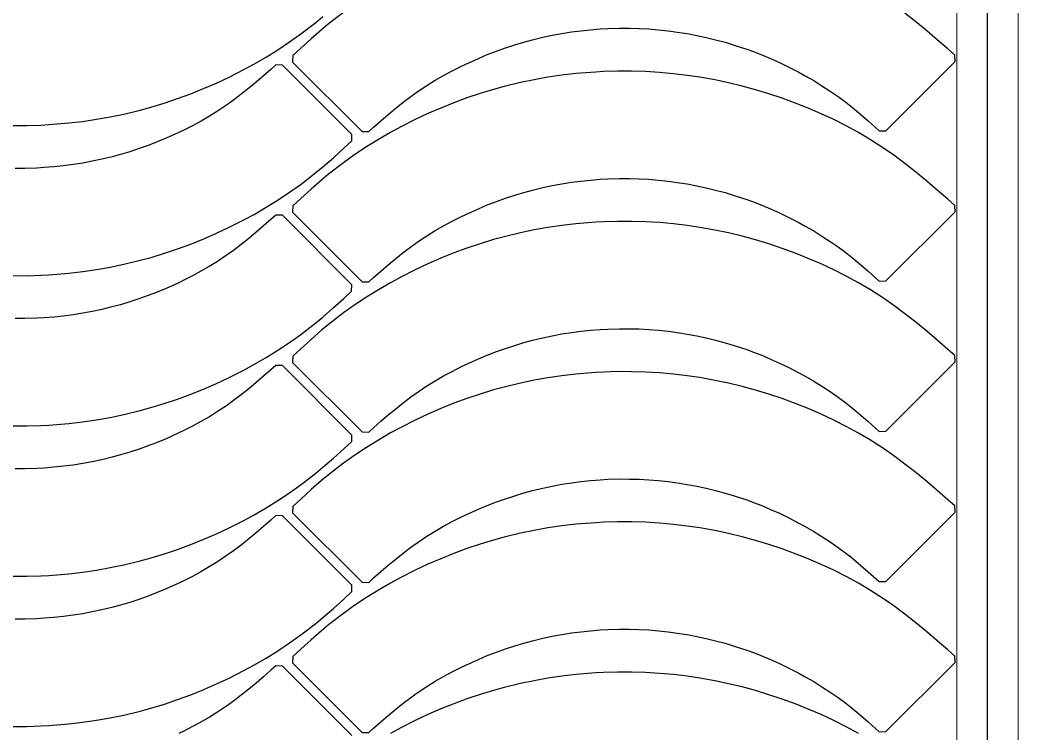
# Model space of a CAD drawing. Header units: millimetres. Extents: x -10628 to 24720, y -21829 to 4032.
# Drawn here: x 7298 to 7949, y -884 to -419 of the extents above; entities that cross this region are included whole.
import ezdxf
from ezdxf.enums import TextEntityAlignment as Align
from ezdxf.lldxf.tags import DXFTag

# ---------------------------------------------------------------- set-up
doc = ezdxf.new("R2010")
doc.units = ezdxf.units.MM
doc.layers.add('layer khung van cnc', color=7, linetype='Continuous', lineweight=25, true_color=0xfbf59b)
doc.layers.add('layer mau', color=7, linetype='Continuous')
doc.styles.add('Text Dim', font='arial.ttf')
tags = doc.linetypes.add('KVVIENMAY', pattern='A,46.311228,-10.280676,["KV VIỀN MÁY",Text Dim,S=10.028098,R=0,X=0,Y=-4.346144],-100.988212', length=157.580116).pattern_tags.tags
tags[6] = DXFTag(74, 10)

# ---------------------------------------------------------------- blocks, each defined once
blk = doc.blocks.new('khung van cnc')
at = {"lineweight": 5}
blk.add_lwpolyline([(-193, -99.44), (-193, 2370.56), (-223, 2400.56), (-1463, 2400.56), (-1493, 2370.56), (-1493, -99.44)], close=True, dxfattribs=at)
at = {"color": 1, "linetype": 'KVVIENMAY'}
blk.add_lwpolyline([(-511.88, -84.44), (-213, -84.44), (-213, 2370.56), (-228, 2385.56), (-1458.01, 2385.56), (-1473, 2370.56), (-1473, -84.44), (-1172.83, -84.44)], dxfattribs=at)
at = {"lineweight": 5}
blk.add_lwpolyline([(-513.55, -69.44), (-233, -69.44), (-233, 2370.56), (-1453, 2370.56), (-1453, -69.44), (-1173, -69.44)], dxfattribs=at)
at = {"layer": 'layer mau'}
for tag, p in [('ÁGF', (-518, -155.91)), ('TENFILE', (-518, -268.86)), ('TENFILE', (-518, -381.81)), ('TENFILE', (-518, -494.76))]:
    blk.add_attdef(tag, text='', height=30, dxfattribs=at).set_placement(p, align=Align.MIDDLE_CENTER)

msp = doc.modelspace()

# ---------------------------------------------------------------- linework, layer by layer
for p, q in [((7491.071, -420.109), (7495.611, -416.342)), ((7509.124, -413.604), (7499.402, -421.123)), ((7882.387, -419.752), (7875.24, -414.134)), ((7481.349, -427.627), (7491.071, -420.109)), ((7499.402, -421.123), (7494.862, -424.889)), ((7889.42, -425.529), (7882.387, -419.752)), ((7473.932, -432.906), (7481.349, -427.627)), ((7494.862, -424.889), (7487.998, -430.856)), ((7639.054, -429.837), (7645.238, -428.517)), ((7645.238, -428.517), (7651.456, -427.362)), ((7651.456, -427.362), (7657.704, -426.371)), ((7657.704, -426.371), (7663.975, -425.547)), ((7663.975, -425.547), (7670.267, -424.887)), ((7670.267, -424.887), (7676.573, -424.394)), ((7676.573, -424.394), (7681.435, -424.128)), ((7681.435, -424.128), (7689.212, -423.907)), ((7689.212, -423.907), (7695.535, -423.913)), ((7695.535, -423.913), (7701.856, -424.085)), ((7701.856, -424.085), (7708.17, -424.423)), ((7708.17, -424.423), (7714.472, -424.926)), ((7714.472, -424.926), (7720.76, -425.595)), ((7720.76, -425.595), (7728.275, -426.616)), ((7728.275, -426.616), (7733.273, -427.429)), ((7733.273, -427.429), (7739.489, -428.593)), ((7739.489, -428.593), (7745.673, -429.92)), ((7896.368, -431.427), (7889.42, -425.529)), ((7466.343, -437.946), (7473.932, -432.906)), ((7487.998, -430.856), (7481.247, -436.957)), ((7614.745, -436.748), (7620.751, -434.78)), ((7620.751, -434.78), (7626.807, -432.97)), ((7626.807, -432.97), (7632.365, -431.462)), ((7632.365, -431.462), (7639.054, -429.837)), ((7745.673, -429.92), (7751.819, -431.41)), ((7751.819, -431.41), (7757.923, -433.061)), ((7757.923, -433.061), (7763.98, -434.873)), ((7763.98, -434.873), (7772.703, -437.796)), ((7903.258, -437.405), (7896.368, -431.427)), ((7458.594, -442.749), (7466.343, -437.946)), ((7476.042, -441.791), (7475.964, -445.955)), ((7481.247, -436.957), (7476.042, -441.791)), ((7597.051, -443.573), (7602.892, -441.148)), ((7602.892, -441.148), (7608.791, -438.872)), ((7608.791, -438.872), (7614.745, -436.748)), ((7772.703, -437.796), (7775.933, -438.975)), ((7775.933, -438.975), (7781.821, -441.263)), ((7781.821, -441.263), (7787.647, -443.704)), ((7907.865, -441.445), (7903.258, -437.405)), ((7907.997, -445.543), (7907.865, -441.445)), ((7444.069, -450.927), (7450.701, -447.32)), ((7450.701, -447.32), (7458.594, -442.749)), ((7464.998, -447.846), (7461.777, -450.74)), ((7469.35, -447.964), (7464.998, -447.846)), ((7514.575, -493.251), (7469.35, -447.964)), ((7475.964, -445.955), (7521.189, -491.242)), ((7579.909, -451.719), (7585.555, -448.859)), ((7585.555, -448.859), (7588.829, -447.283)), ((7588.829, -447.283), (7597.051, -443.573)), ((7787.647, -443.704), (7793.41, -446.295)), ((7793.41, -446.295), (7799.105, -449.034)), ((7799.105, -449.034), (7806.079, -452.633)), ((7862.744, -490.735), (7907.997, -445.543)), ((7434.533, -455.77), (7444.069, -450.927)), ((7457.014, -454.906), (7452.214, -459.022)), ((7461.777, -450.74), (7457.014, -454.906)), ((7568.876, -457.897), (7574.346, -454.73)), ((7574.346, -454.73), (7579.909, -451.719)), ((7651.478, -454.598), (7642.465, -455.925)), ((7660.528, -453.536), (7651.478, -454.598)), ((7673.58, -452.476), (7660.528, -453.536)), ((7678.705, -452.211), (7673.58, -452.476)), ((7687.818, -451.948), (7678.705, -452.211)), ((7696.935, -451.952), (7687.818, -451.948)), ((7706.048, -452.224), (7696.935, -451.952)), ((7715.147, -452.763), (7706.048, -452.224)), ((7724.226, -453.571), (7715.147, -452.763)), ((7733.274, -454.647), (7724.226, -453.571)), ((7741.425, -455.853), (7733.274, -454.647)), ((7806.079, -452.633), (7810.289, -454.941)), ((7810.289, -454.941), (7815.767, -458.106)), ((7417.916, -463.288), (7426.277, -459.648)), ((7426.277, -459.648), (7434.533, -455.77)), ((7452.214, -459.022), (7447.359, -463.064)), ((7557.799, -465.039), (7563.51, -461.226)), ((7563.51, -461.226), (7568.876, -457.897)), ((7613.935, -461.956), (7606.927, -463.879)), ((7624.578, -459.374), (7613.935, -461.956)), ((7633.495, -457.517), (7624.578, -459.374)), ((7642.465, -455.925), (7633.495, -457.517)), ((7751.245, -457.607), (7741.425, -455.853)), ((7760.155, -459.485), (7751.245, -457.607)), ((7769.007, -461.623), (7760.155, -459.485)), ((7777.796, -464.017), (7769.007, -461.623)), ((7815.767, -458.106), (7821.158, -461.417)), ((7821.158, -461.417), (7826.453, -464.874)), ((7400.903, -469.837), (7409.456, -466.686)), ((7409.456, -466.686), (7417.916, -463.288)), ((7442.431, -467.004), (7437.411, -470.82)), ((7447.359, -463.064), (7442.431, -467.004)), ((7548.108, -472.202), (7553.128, -468.387)), ((7553.128, -468.387), (7557.799, -465.039)), ((7598.208, -466.524), (7589.569, -469.424)), ((7606.927, -463.879), (7598.208, -466.524)), ((7786.518, -466.662), (7777.796, -464.017)), ((7795.166, -469.553), (7786.518, -466.662)), ((7826.453, -464.874), (7831.642, -468.482)), ((7831.642, -468.482), (7836.717, -472.242)), ((7383.546, -475.382), (7392.264, -472.738)), ((7392.264, -472.738), (7400.903, -469.837)), ((7432.74, -474.167), (7427.029, -477.981)), ((7437.411, -470.82), (7432.74, -474.167)), ((7543.18, -476.143), (7548.108, -472.202)), ((7581.016, -472.576), (7572.556, -475.974)), ((7589.569, -469.424), (7581.016, -472.576)), ((7804.322, -472.91), (7795.166, -469.553)), ((7812.22, -476.057), (7804.322, -472.91)), ((7836.717, -472.242), (7839.942, -474.762)), ((7839.942, -474.762), (7846.502, -480.213)), ((7356.977, -481.745), (7365.895, -479.888)), ((7365.895, -479.888), (7376.538, -477.306)), ((7376.538, -477.306), (7383.546, -475.382)), ((7421.663, -481.31), (7416.193, -484.477)), ((7427.029, -477.981), (7421.663, -481.31)), ((7533.525, -484.3), (7538.325, -480.184)), ((7538.325, -480.184), (7543.18, -476.143)), ((7564.195, -479.614), (7555.94, -483.492)), ((7572.556, -475.974), (7564.195, -479.614)), ((7820.606, -479.671), (7812.22, -476.057)), ((7828.877, -483.533), (7820.606, -479.671)), ((7846.502, -480.213), (7851.247, -484.378)), ((7293.538, -487.31), (7302.655, -487.314)), ((7302.655, -487.314), (7311.767, -487.051)), ((7311.767, -487.051), (7316.893, -486.785)), ((7316.893, -486.785), (7329.945, -485.726)), ((7329.945, -485.726), (7338.995, -484.664)), ((7338.995, -484.664), (7348.008, -483.337)), ((7348.008, -483.337), (7356.977, -481.745)), ((7410.63, -487.487), (7404.984, -490.348)), ((7416.193, -484.477), (7410.63, -487.487)), ((7528.762, -488.467), (7533.525, -484.3)), ((7555.94, -483.492), (7546.404, -488.334)), ((7837.017, -487.648), (7828.877, -483.533)), ((7845.01, -492.021), (7837.017, -487.648)), ((7851.247, -484.378), (7858.396, -490.843)), ((7401.71, -491.924), (7393.488, -495.634)), ((7404.984, -490.348), (7401.71, -491.924)), ((7514.497, -497.416), (7514.575, -493.251)), ((7521.189, -491.242), (7525.541, -491.36)), ((7525.541, -491.36), (7528.762, -488.467)), ((7539.772, -491.942), (7531.878, -496.512)), ((7546.404, -488.334), (7539.772, -491.942)), ((7852.84, -496.66), (7845.01, -492.021)), ((7858.396, -490.843), (7862.744, -490.735)), ((7381.748, -500.335), (7375.794, -502.458)), ((7387.647, -498.059), (7381.748, -500.335)), ((7393.488, -495.634), (7387.647, -498.059)), ((7509.292, -502.25), (7514.497, -497.416)), ((7531.878, -496.512), (7524.13, -501.316)), ((7861.212, -502.052), (7852.84, -496.66)), ((7363.732, -506.236), (7358.174, -507.745)), ((7369.788, -504.426), (7363.732, -506.236)), ((7375.794, -502.458), (7369.788, -504.426)), ((7502.541, -508.351), (7509.292, -502.25)), ((7516.541, -506.355), (7509.124, -511.634)), ((7524.13, -501.316), (7516.541, -506.355)), ((7867.951, -506.746), (7861.212, -502.052)), ((7875.24, -512.164), (7867.951, -506.746)), ((7326.564, -513.66), (7320.272, -514.319)), ((7332.835, -512.835), (7326.564, -513.66)), ((7339.083, -511.845), (7332.835, -512.835)), ((7345.301, -510.689), (7339.083, -511.845)), ((7351.485, -509.369), (7345.301, -510.689)), ((7358.174, -507.745), (7351.485, -509.369)), ((7495.677, -514.317), (7502.541, -508.351)), ((7509.124, -511.634), (7499.402, -519.153)), ((7882.387, -517.782), (7875.24, -512.164)), ((7301.327, -515.3), (7295.004, -515.294)), ((7309.104, -515.079), (7301.327, -515.3)), ((7313.966, -514.812), (7309.104, -515.079)), ((7320.272, -514.319), (7313.966, -514.812)), ((7481.415, -525.603), (7491.137, -518.084)), ((7491.137, -518.084), (7495.677, -514.317)), ((7499.402, -519.153), (7494.862, -522.92)), ((7889.42, -523.56), (7882.387, -517.782)), ((7473.998, -530.882), (7481.415, -525.603)), ((7494.862, -522.92), (7487.998, -528.886)), ((7639.054, -527.868), (7645.238, -526.548)), ((7645.238, -526.548), (7651.456, -525.392)), ((7651.456, -525.392), (7657.704, -524.402)), ((7657.704, -524.402), (7663.975, -523.577)), ((7663.975, -523.577), (7670.267, -522.918)), ((7670.267, -522.918), (7676.573, -522.425)), ((7676.573, -522.425), (7681.435, -522.158)), ((7681.435, -522.158), (7689.212, -521.937)), ((7689.212, -521.937), (7695.535, -521.943)), ((7695.535, -521.943), (7701.856, -522.115)), ((7701.856, -522.115), (7708.17, -522.453)), ((7708.17, -522.453), (7714.472, -522.957)), ((7714.472, -522.957), (7720.76, -523.626)), ((7720.76, -523.626), (7728.275, -524.646)), ((7728.275, -524.646), (7733.273, -525.46)), ((7733.273, -525.46), (7739.489, -526.623)), ((7739.489, -526.623), (7745.673, -527.95)), ((7896.368, -529.458), (7889.42, -523.56)), ((7466.409, -535.921), (7473.998, -530.882)), ((7487.998, -528.886), (7481.247, -534.987)), ((7614.745, -534.779), (7620.751, -532.811)), ((7620.751, -532.811), (7626.807, -531.001)), ((7626.807, -531.001), (7632.365, -529.492)), ((7632.365, -529.492), (7639.054, -527.868)), ((7745.673, -527.95), (7751.819, -529.44)), ((7751.819, -529.44), (7757.923, -531.091)), ((7757.923, -531.091), (7763.98, -532.903)), ((7763.98, -532.903), (7772.703, -535.827)), ((7903.258, -535.435), (7896.368, -529.458)), ((7458.661, -540.725), (7466.409, -535.921)), ((7476.042, -539.821), (7475.964, -543.986)), ((7481.247, -534.987), (7476.042, -539.821)), ((7597.051, -541.603), (7602.892, -539.178)), ((7602.892, -539.178), (7608.791, -536.902)), ((7608.791, -536.902), (7614.745, -534.779)), ((7772.703, -535.827), (7775.933, -537.006)), ((7775.933, -537.006), (7781.821, -539.293)), ((7781.821, -539.293), (7787.647, -541.734)), ((7907.865, -539.475), (7903.258, -535.435)), ((7907.997, -543.573), (7907.865, -539.475)), ((7444.135, -548.903), (7450.767, -545.295)), ((7450.767, -545.295), (7458.661, -540.725)), ((7464.943, -545.822), (7461.722, -548.715)), ((7469.295, -545.94), (7464.943, -545.822)), ((7514.52, -591.227), (7469.295, -545.94)), ((7475.964, -543.986), (7521.189, -589.273)), ((7585.555, -546.889), (7588.829, -545.313)), ((7588.829, -545.313), (7597.051, -541.603)), ((7787.647, -541.734), (7793.41, -544.326)), ((7793.41, -544.326), (7799.105, -547.065)), ((7862.744, -588.765), (7907.997, -543.573)), ((7434.599, -553.745), (7444.135, -548.903)), ((7456.959, -552.882), (7452.159, -556.998)), ((7461.722, -548.715), (7456.959, -552.882)), ((7568.876, -555.927), (7574.346, -552.76)), ((7574.346, -552.76), (7579.909, -549.75)), ((7579.909, -549.75), (7585.555, -546.889)), ((7651.478, -552.528), (7642.465, -553.855)), ((7660.528, -551.466), (7651.478, -552.528)), ((7673.58, -550.406), (7660.528, -551.466)), ((7678.705, -550.141), (7673.58, -550.406)), ((7687.818, -549.878), (7678.705, -550.141)), ((7696.935, -549.882), (7687.818, -549.878)), ((7706.048, -550.154), (7696.935, -549.882)), ((7715.147, -550.693), (7706.048, -550.154)), ((7724.226, -551.501), (7715.147, -550.693)), ((7733.274, -552.577), (7724.226, -551.501)), ((7741.425, -553.783), (7733.274, -552.577)), ((7799.105, -547.065), (7806.079, -550.663)), ((7806.079, -550.663), (7810.289, -552.971)), ((7810.289, -552.971), (7815.767, -556.137)), ((7417.983, -561.263), (7426.344, -557.623)), ((7426.344, -557.623), (7434.599, -553.745)), ((7452.159, -556.998), (7447.304, -561.039)), ((7557.799, -563.07), (7563.51, -559.256)), ((7563.51, -559.256), (7568.876, -555.927)), ((7624.578, -557.304), (7613.935, -559.886)), ((7633.495, -555.447), (7624.578, -557.304)), ((7642.465, -553.855), (7633.495, -555.447)), ((7751.245, -555.537), (7741.425, -553.783)), ((7760.155, -557.415), (7751.245, -555.537)), ((7769.007, -559.553), (7760.155, -557.415)), ((7777.796, -561.947), (7769.007, -559.553)), ((7815.767, -556.137), (7821.158, -559.447)), ((7821.158, -559.447), (7826.453, -562.905)), ((7400.97, -567.813), (7409.523, -564.661)), ((7409.523, -564.661), (7417.983, -561.263)), ((7442.376, -564.98), (7437.356, -568.795)), ((7447.304, -561.039), (7442.376, -564.98)), ((7553.128, -566.417), (7557.799, -563.07)), ((7598.208, -564.454), (7589.569, -567.354)), ((7606.927, -561.809), (7598.208, -564.454)), ((7613.935, -559.886), (7606.927, -561.809)), ((7786.518, -564.592), (7777.796, -561.947)), ((7795.166, -567.483), (7786.518, -564.592)), ((7826.453, -562.905), (7831.642, -566.512)), ((7383.612, -573.358), (7392.331, -570.713)), ((7392.331, -570.713), (7400.97, -567.813)), ((7432.685, -572.143), (7426.974, -575.956)), ((7437.356, -568.795), (7432.685, -572.143)), ((7543.18, -574.173), (7548.108, -570.233)), ((7548.108, -570.233), (7553.128, -566.417)), ((7581.016, -570.506), (7572.556, -573.904)), ((7589.569, -567.354), (7581.016, -570.506)), ((7804.322, -570.84), (7795.166, -567.483)), ((7812.22, -573.987), (7804.322, -570.84)), ((7831.642, -566.512), (7836.717, -570.272)), ((7836.717, -570.272), (7839.942, -572.793)), ((7357.044, -579.72), (7365.961, -577.863)), ((7365.961, -577.863), (7376.604, -575.281)), ((7376.604, -575.281), (7383.612, -573.358)), ((7426.974, -575.956), (7421.608, -579.285)), ((7533.525, -582.331), (7538.325, -578.215)), ((7538.325, -578.215), (7543.18, -574.173)), ((7564.195, -577.544), (7555.94, -581.422)), ((7572.556, -573.904), (7564.195, -577.544)), ((7820.606, -577.601), (7812.22, -573.987)), ((7828.877, -581.463), (7820.606, -577.601)), ((7839.942, -572.793), (7846.502, -578.243)), ((7846.502, -578.243), (7851.247, -582.408)), ((7293.604, -585.285), (7302.721, -585.289)), ((7302.721, -585.289), (7311.833, -585.026)), ((7311.833, -585.026), (7316.959, -584.761)), ((7316.959, -584.761), (7330.011, -583.701)), ((7330.011, -583.701), (7339.061, -582.639)), ((7339.061, -582.639), (7348.074, -581.312)), ((7348.074, -581.312), (7357.044, -579.72)), ((7410.575, -585.463), (7404.93, -588.323)), ((7416.138, -582.452), (7410.575, -585.463)), ((7421.608, -579.285), (7416.138, -582.452)), ((7528.762, -586.497), (7533.525, -582.331)), ((7555.94, -581.422), (7546.404, -586.264)), ((7837.017, -585.578), (7828.877, -581.463)), ((7845.01, -589.952), (7837.017, -585.578)), ((7851.247, -582.408), (7858.396, -588.873)), ((7401.655, -589.899), (7393.433, -593.609)), ((7404.93, -588.323), (7401.655, -589.899)), ((7514.442, -595.391), (7514.52, -591.227)), ((7521.189, -589.273), (7525.541, -589.391)), ((7525.541, -589.391), (7528.762, -586.497)), ((7539.772, -589.872), (7531.878, -594.442)), ((7546.404, -586.264), (7539.772, -589.872)), ((7852.84, -594.59), (7845.01, -589.952)), ((7858.396, -588.873), (7862.744, -588.765)), ((7381.693, -598.31), (7375.739, -600.434)), ((7387.592, -596.034), (7381.693, -598.31)), ((7393.433, -593.609), (7387.592, -596.034)), ((7509.238, -600.225), (7514.442, -595.391)), ((7531.878, -594.442), (7524.13, -599.246)), ((7861.212, -599.982), (7852.84, -594.59)), ((7363.678, -604.212), (7358.119, -605.72)), ((7369.733, -602.402), (7363.678, -604.212)), ((7375.739, -600.434), (7369.733, -602.402)), ((7502.486, -606.327), (7509.238, -600.225)), ((7516.541, -604.285), (7509.124, -609.564)), ((7524.13, -599.246), (7516.541, -604.285)), ((7867.951, -604.676), (7861.212, -599.982)), ((7875.24, -610.094), (7867.951, -604.676)), ((7326.509, -611.636), (7320.217, -612.295)), ((7332.781, -610.811), (7326.509, -611.636)), ((7339.028, -609.82), (7332.781, -610.811)), ((7345.246, -608.665), (7339.028, -609.82)), ((7351.43, -607.345), (7345.246, -608.665)), ((7358.119, -605.72), (7351.43, -607.345)), ((7495.623, -612.293), (7502.486, -606.327)), ((7509.124, -609.564), (7499.402, -617.083)), ((7882.387, -615.712), (7875.24, -610.094)), ((7301.273, -613.275), (7294.949, -613.269)), ((7309.049, -613.054), (7301.273, -613.275)), ((7313.911, -612.788), (7309.049, -613.054)), ((7320.217, -612.295), (7313.911, -612.788)), ((7481.36, -623.578), (7491.082, -616.059)), ((7491.082, -616.059), (7495.623, -612.293)), ((7499.402, -617.083), (7494.862, -620.85)), ((7889.42, -621.49), (7882.387, -615.712)), ((7473.944, -628.857), (7481.36, -623.578)), ((7494.862, -620.85), (7487.998, -626.816)), ((7639.054, -625.798), (7645.238, -624.478)), ((7645.238, -624.478), (7651.456, -623.322)), ((7651.456, -623.322), (7657.704, -622.332)), ((7657.704, -622.332), (7663.975, -621.507)), ((7663.975, -621.507), (7670.267, -620.848)), ((7670.267, -620.848), (7676.573, -620.355)), ((7676.573, -620.355), (7681.435, -620.088)), ((7681.435, -620.088), (7689.212, -619.867)), ((7689.212, -619.867), (7695.535, -619.873)), ((7695.535, -619.873), (7701.856, -620.045)), ((7701.856, -620.045), (7708.17, -620.383)), ((7708.17, -620.383), (7714.472, -620.887)), ((7714.472, -620.887), (7720.76, -621.556)), ((7720.76, -621.556), (7728.275, -622.576)), ((7728.275, -622.576), (7733.273, -623.39)), ((7733.273, -623.39), (7739.489, -624.553)), ((7739.489, -624.553), (7745.673, -625.88)), ((7896.368, -627.388), (7889.42, -621.49)), ((7466.354, -633.897), (7473.944, -628.857)), ((7487.998, -626.816), (7481.247, -632.917)), ((7614.745, -632.709), (7620.751, -630.741)), ((7620.751, -630.741), (7626.807, -628.931)), ((7626.807, -628.931), (7632.365, -627.422)), ((7632.365, -627.422), (7639.054, -625.798)), ((7745.673, -625.88), (7751.819, -627.37)), ((7751.819, -627.37), (7757.923, -629.021)), ((7757.923, -629.021), (7763.98, -630.833)), ((7763.98, -630.833), (7772.703, -633.757)), ((7903.258, -633.365), (7896.368, -627.388)), ((7458.606, -638.7), (7466.354, -633.897)), ((7476.042, -637.751), (7475.964, -641.916)), ((7481.247, -632.917), (7476.042, -637.751)), ((7597.051, -639.533), (7602.892, -637.108)), ((7602.892, -637.108), (7608.791, -634.832)), ((7608.791, -634.832), (7614.745, -632.709)), ((7772.703, -633.757), (7775.933, -634.936)), ((7775.933, -634.936), (7781.821, -637.223)), ((7781.821, -637.223), (7787.647, -639.665)), ((7907.865, -637.405), (7903.258, -633.365)), ((7907.997, -641.503), (7907.865, -637.405)), ((7444.08, -646.878), (7450.712, -643.27)), ((7450.712, -643.27), (7458.606, -638.7)), ((7464.988, -643.797), (7461.768, -646.691)), ((7469.34, -643.915), (7464.988, -643.797)), ((7514.565, -689.202), (7469.34, -643.915)), ((7475.964, -641.916), (7521.189, -687.203)), ((7585.555, -644.82), (7588.829, -643.243)), ((7588.829, -643.243), (7597.051, -639.533)), ((7787.647, -639.665), (7793.41, -642.256)), ((7793.41, -642.256), (7799.105, -644.995)), ((7862.744, -686.695), (7907.997, -641.503)), ((7434.544, -651.721), (7444.08, -646.878)), ((7457.004, -650.857), (7452.204, -654.973)), ((7461.768, -646.691), (7457.004, -650.857)), ((7568.876, -653.858), (7574.346, -650.691)), ((7574.346, -650.691), (7579.909, -647.68)), ((7579.909, -647.68), (7585.555, -644.82)), ((7651.478, -650.541), (7642.465, -651.868)), ((7660.528, -649.479), (7651.478, -650.541)), ((7673.58, -648.419), (7660.528, -649.479)), ((7678.705, -648.154), (7673.58, -648.419)), ((7687.818, -647.891), (7678.705, -648.154)), ((7696.935, -647.895), (7687.818, -647.891)), ((7706.048, -648.167), (7696.935, -647.895)), ((7715.147, -648.706), (7706.048, -648.167)), ((7724.226, -649.514), (7715.147, -648.706)), ((7733.274, -650.59), (7724.226, -649.514)), ((7741.425, -651.796), (7733.274, -650.59)), ((7799.105, -644.995), (7806.079, -648.593)), ((7806.079, -648.593), (7810.289, -650.901)), ((7417.928, -659.239), (7426.289, -655.599)), ((7426.289, -655.599), (7434.544, -651.721)), ((7452.204, -654.973), (7447.349, -659.014)), ((7557.799, -661), (7563.51, -657.186)), ((7563.51, -657.186), (7568.876, -653.858)), ((7624.578, -655.317), (7613.935, -657.899)), ((7633.495, -653.46), (7624.578, -655.317)), ((7642.465, -651.868), (7633.495, -653.46)), ((7751.245, -653.55), (7741.425, -651.796)), ((7760.155, -655.428), (7751.245, -653.55)), ((7769.007, -657.566), (7760.155, -655.428)), ((7810.289, -650.901), (7815.767, -654.067)), ((7815.767, -654.067), (7821.158, -657.377)), ((7821.158, -657.377), (7826.453, -660.835)), ((7400.915, -665.788), (7409.468, -662.637)), ((7409.468, -662.637), (7417.928, -659.239)), ((7442.421, -662.955), (7437.401, -666.771)), ((7447.349, -659.014), (7442.421, -662.955)), ((7553.128, -664.347), (7557.799, -661)), ((7598.208, -662.467), (7589.569, -665.367)), ((7606.927, -659.822), (7598.208, -662.467)), ((7613.935, -657.899), (7606.927, -659.822)), ((7777.796, -659.96), (7769.007, -657.566)), ((7786.518, -662.604), (7777.796, -659.96)), ((7795.166, -665.496), (7786.518, -662.604)), ((7826.453, -660.835), (7831.642, -664.442)), ((7383.557, -671.333), (7392.276, -668.688)), ((7392.276, -668.688), (7400.915, -665.788)), ((7432.73, -670.118), (7427.02, -673.932)), ((7437.401, -666.771), (7432.73, -670.118)), ((7543.18, -672.104), (7548.108, -668.163)), ((7548.108, -668.163), (7553.128, -664.347)), ((7581.016, -668.519), (7572.556, -671.917)), ((7589.569, -665.367), (7581.016, -668.519)), ((7804.322, -668.853), (7795.166, -665.496)), ((7812.22, -672), (7804.322, -668.853)), ((7831.642, -664.442), (7836.717, -668.202)), ((7836.717, -668.202), (7839.942, -670.723)), ((7356.989, -677.696), (7365.906, -675.839)), ((7365.906, -675.839), (7376.549, -673.257)), ((7376.549, -673.257), (7383.557, -671.333)), ((7427.02, -673.932), (7421.653, -677.26)), ((7533.525, -680.261), (7538.325, -676.145)), ((7538.325, -676.145), (7543.18, -672.104)), ((7564.195, -675.557), (7555.94, -679.435)), ((7572.556, -671.917), (7564.195, -675.557)), ((7820.606, -675.614), (7812.22, -672)), ((7828.877, -679.476), (7820.606, -675.614)), ((7839.942, -670.723), (7846.502, -676.174)), ((7846.502, -676.174), (7851.247, -680.338)), ((7293.549, -683.26), (7302.666, -683.265)), ((7302.666, -683.265), (7311.779, -683.002)), ((7311.779, -683.002), (7316.904, -682.736)), ((7316.904, -682.736), (7329.957, -681.676)), ((7329.957, -681.676), (7339.006, -680.615)), ((7339.006, -680.615), (7348.019, -679.288)), ((7348.019, -679.288), (7356.989, -677.696)), ((7416.183, -680.427), (7410.62, -683.438)), ((7421.653, -677.26), (7416.183, -680.427)), ((7528.762, -684.427), (7533.525, -680.261)), ((7555.94, -679.435), (7546.404, -684.277)), ((7837.017, -683.591), (7828.877, -679.476)), ((7851.247, -680.338), (7858.396, -686.803)), ((7401.7, -687.875), (7393.478, -691.585)), ((7404.975, -686.298), (7401.7, -687.875)), ((7410.62, -683.438), (7404.975, -686.298)), ((7514.487, -693.367), (7514.565, -689.202)), ((7521.189, -687.203), (7525.541, -687.321)), ((7525.541, -687.321), (7528.762, -684.427)), ((7539.772, -687.885), (7531.878, -692.455)), ((7546.404, -684.277), (7539.772, -687.885)), ((7845.01, -687.964), (7837.017, -683.591)), ((7852.84, -692.603), (7845.01, -687.964)), ((7858.396, -686.803), (7862.744, -686.695)), ((7381.738, -696.286), (7375.785, -698.409)), ((7387.637, -694.01), (7381.738, -696.286)), ((7393.478, -691.585), (7387.637, -694.01)), ((7509.283, -698.201), (7514.487, -693.367)), ((7531.878, -692.455), (7524.13, -697.259)), ((7861.212, -697.995), (7852.84, -692.603)), ((7363.723, -702.187), (7358.164, -703.696)), ((7369.778, -700.377), (7363.723, -702.187)), ((7375.785, -698.409), (7369.778, -700.377)), ((7502.532, -704.302), (7509.283, -698.201)), ((7516.541, -702.298), (7509.124, -707.577)), ((7524.13, -697.259), (7516.541, -702.298)), ((7867.951, -702.689), (7861.212, -697.995)), ((7875.24, -708.107), (7867.951, -702.689)), ((7332.826, -708.786), (7326.554, -709.611)), ((7339.073, -707.796), (7332.826, -708.786)), ((7345.291, -706.64), (7339.073, -707.796)), ((7351.475, -705.32), (7345.291, -706.64)), ((7358.164, -703.696), (7351.475, -705.32)), ((7495.668, -710.268), (7502.532, -704.302)), ((7509.124, -707.577), (7499.402, -715.096)), ((7882.387, -713.725), (7875.24, -708.107)), ((7301.318, -711.251), (7294.994, -711.245)), ((7309.094, -711.03), (7301.318, -711.251)), ((7313.956, -710.763), (7309.094, -711.03)), ((7320.263, -710.27), (7313.956, -710.763)), ((7326.554, -709.611), (7320.263, -710.27)), ((7481.406, -721.554), (7491.127, -714.035)), ((7491.127, -714.035), (7495.668, -710.268)), ((7499.402, -715.096), (7494.862, -718.863)), ((7889.42, -719.503), (7882.387, -713.725)), ((7473.989, -726.833), (7481.406, -721.554)), ((7494.862, -718.863), (7487.998, -724.829)), ((7645.238, -722.491), (7651.456, -721.335)), ((7651.456, -721.335), (7657.704, -720.345)), ((7657.704, -720.345), (7663.975, -719.52)), ((7663.975, -719.52), (7670.267, -718.861)), ((7670.267, -718.861), (7676.573, -718.368)), ((7676.573, -718.368), (7681.435, -718.101)), ((7681.435, -718.101), (7689.212, -717.88)), ((7689.212, -717.88), (7695.535, -717.886)), ((7695.535, -717.886), (7701.856, -718.058)), ((7701.856, -718.058), (7708.17, -718.396)), ((7708.17, -718.396), (7714.472, -718.9)), ((7714.472, -718.9), (7720.76, -719.569)), ((7720.76, -719.569), (7728.275, -720.589)), ((7728.275, -720.589), (7733.273, -721.403)), ((7733.273, -721.403), (7739.489, -722.566)), ((7896.368, -725.401), (7889.42, -719.503)), ((7466.399, -731.872), (7473.989, -726.833)), ((7487.998, -724.829), (7481.247, -730.93)), ((7614.745, -730.722), (7620.751, -728.754)), ((7620.751, -728.754), (7626.807, -726.944)), ((7626.807, -726.944), (7632.365, -725.435)), ((7632.365, -725.435), (7639.054, -723.811)), ((7639.054, -723.811), (7645.238, -722.491)), ((7739.489, -722.566), (7745.673, -723.893)), ((7745.673, -723.893), (7751.819, -725.383)), ((7751.819, -725.383), (7757.923, -727.034)), ((7757.923, -727.034), (7763.98, -728.846)), ((7763.98, -728.846), (7772.703, -731.77)), ((7903.258, -731.378), (7896.368, -725.401)), ((7458.651, -736.676), (7466.399, -731.872)), ((7481.247, -730.93), (7476.042, -735.764)), ((7597.051, -737.546), (7602.892, -735.121)), ((7602.892, -735.121), (7608.791, -732.845)), ((7608.791, -732.845), (7614.745, -730.722)), ((7772.703, -731.77), (7775.933, -732.949)), ((7775.933, -732.949), (7781.821, -735.236)), ((7781.821, -735.236), (7787.647, -737.677)), ((7907.865, -735.418), (7903.258, -731.378)), ((7907.997, -739.516), (7907.865, -735.418)), ((7444.126, -744.854), (7450.758, -741.246)), ((7450.758, -741.246), (7458.651, -736.676)), ((7464.951, -741.773), (7461.73, -744.666)), ((7469.303, -741.891), (7464.951, -741.773)), ((7514.528, -787.178), (7469.303, -741.891)), ((7476.042, -735.764), (7475.964, -739.929)), ((7475.964, -739.929), (7521.189, -785.216)), ((7585.555, -742.832), (7588.829, -741.256)), ((7588.829, -741.256), (7597.051, -737.546)), ((7787.647, -737.677), (7793.41, -740.269)), ((7793.41, -740.269), (7799.105, -743.007)), ((7862.744, -784.708), (7907.997, -739.516)), ((7434.59, -749.696), (7444.126, -744.854)), ((7461.73, -744.666), (7456.967, -748.833)), ((7574.346, -748.703), (7579.909, -745.693)), ((7579.909, -745.693), (7585.555, -742.832)), ((7651.478, -748.485), (7642.465, -749.812)), ((7660.528, -747.424), (7651.478, -748.485)), ((7673.58, -746.364), (7660.528, -747.424)), ((7678.705, -746.098), (7673.58, -746.364)), ((7687.818, -745.835), (7678.705, -746.098)), ((7696.935, -745.84), (7687.818, -745.835)), ((7706.048, -746.111), (7696.935, -745.84)), ((7715.147, -746.651), (7706.048, -746.111)), ((7724.226, -747.459), (7715.147, -746.651)), ((7733.274, -748.535), (7724.226, -747.459)), ((7799.105, -743.007), (7806.079, -746.606)), ((7806.079, -746.606), (7810.289, -748.914)), ((7417.973, -757.214), (7426.334, -753.574)), ((7426.334, -753.574), (7434.59, -749.696)), ((7452.167, -752.949), (7447.312, -756.99)), ((7456.967, -748.833), (7452.167, -752.949)), ((7563.51, -755.199), (7568.876, -751.87)), ((7568.876, -751.87), (7574.346, -748.703)), ((7624.578, -753.261), (7613.935, -755.844)), ((7633.495, -751.404), (7624.578, -753.261)), ((7642.465, -749.812), (7633.495, -751.404)), ((7741.425, -749.74), (7733.274, -748.535)), ((7751.245, -751.494), (7741.425, -749.74)), ((7760.155, -753.372), (7751.245, -751.494)), ((7769.007, -755.511), (7760.155, -753.372)), ((7810.289, -748.914), (7815.767, -752.08)), ((7815.767, -752.08), (7821.158, -755.39)), ((7400.96, -763.764), (7409.513, -760.612)), ((7409.513, -760.612), (7417.973, -757.214)), ((7442.384, -760.931), (7437.364, -764.746)), ((7447.312, -756.99), (7442.384, -760.931)), ((7553.128, -762.36), (7557.799, -759.013)), ((7557.799, -759.013), (7563.51, -755.199)), ((7598.208, -760.412), (7589.569, -763.312)), ((7606.927, -757.767), (7598.208, -760.412)), ((7613.935, -755.844), (7606.927, -757.767)), ((7777.796, -757.904), (7769.007, -755.511)), ((7786.518, -760.549), (7777.796, -757.904)), ((7795.166, -763.44), (7786.518, -760.549)), ((7821.158, -755.39), (7826.453, -758.848)), ((7826.453, -758.848), (7831.642, -762.455)), ((7383.602, -769.309), (7392.321, -766.664)), ((7392.321, -766.664), (7400.96, -763.764)), ((7437.364, -764.746), (7432.693, -768.094)), ((7543.18, -770.116), (7548.108, -766.176)), ((7548.108, -766.176), (7553.128, -762.36)), ((7581.016, -766.463), (7572.556, -769.861)), ((7589.569, -763.312), (7581.016, -766.463)), ((7804.322, -766.797), (7795.166, -763.44)), ((7812.22, -769.945), (7804.322, -766.797)), ((7831.642, -762.455), (7836.717, -766.215)), ((7836.717, -766.215), (7839.942, -768.736)), ((7357.034, -775.671), (7365.952, -773.814)), ((7365.952, -773.814), (7376.595, -771.232)), ((7376.595, -771.232), (7383.602, -769.309)), ((7426.982, -771.907), (7421.616, -775.236)), ((7432.693, -768.094), (7426.982, -771.907)), ((7533.525, -778.274), (7538.325, -774.157)), ((7538.325, -774.157), (7543.18, -770.116)), ((7564.195, -773.502), (7555.94, -777.379)), ((7572.556, -769.861), (7564.195, -773.502)), ((7820.606, -773.558), (7812.22, -769.945)), ((7828.877, -777.42), (7820.606, -773.558)), ((7839.942, -768.736), (7846.502, -774.186)), ((7846.502, -774.186), (7851.247, -778.351)), ((7302.711, -781.24), (7311.824, -780.977)), ((7311.824, -780.977), (7316.95, -780.712)), ((7316.95, -780.712), (7330.002, -779.652)), ((7330.002, -779.652), (7339.051, -778.59)), ((7339.051, -778.59), (7348.065, -777.263)), ((7348.065, -777.263), (7357.034, -775.671)), ((7416.146, -778.403), (7410.583, -781.414)), ((7421.616, -775.236), (7416.146, -778.403)), ((7528.762, -782.44), (7533.525, -778.274)), ((7555.94, -777.379), (7546.404, -782.222)), ((7837.017, -781.535), (7828.877, -777.42)), ((7851.247, -778.351), (7858.396, -784.816)), ((7293.594, -781.236), (7302.711, -781.24)), ((7401.663, -785.85), (7393.441, -789.56)), ((7404.937, -784.274), (7401.663, -785.85)), ((7410.583, -781.414), (7404.937, -784.274)), ((7514.45, -791.342), (7514.528, -787.178)), ((7521.189, -785.216), (7525.541, -785.334)), ((7525.541, -785.334), (7528.762, -782.44)), ((7539.772, -785.83), (7531.878, -790.4)), ((7546.404, -782.222), (7539.772, -785.83)), ((7845.01, -785.909), (7837.017, -781.535)), ((7852.84, -790.547), (7845.01, -785.909)), ((7858.396, -784.816), (7862.744, -784.708)), ((7387.6, -791.985), (7381.701, -794.261)), ((7393.441, -789.56), (7387.6, -791.985)), ((7509.246, -796.176), (7514.45, -791.342)), ((7531.878, -790.4), (7524.13, -795.203)), ((7861.212, -795.939), (7852.84, -790.547)), ((7363.685, -800.163), (7358.127, -801.671)), ((7369.741, -798.353), (7363.685, -800.163)), ((7375.747, -796.385), (7369.741, -798.353)), ((7381.701, -794.261), (7375.747, -796.385)), ((7502.494, -802.277), (7509.246, -796.176)), ((7516.541, -800.243), (7509.124, -805.522)), ((7524.13, -795.203), (7516.541, -800.243)), ((7867.951, -800.634), (7861.212, -795.939)), ((7332.788, -806.762), (7326.517, -807.586)), ((7339.036, -805.771), (7332.788, -806.762)), ((7345.254, -804.616), (7339.036, -805.771)), ((7351.438, -803.296), (7345.254, -804.616)), ((7358.127, -801.671), (7351.438, -803.296)), ((7495.63, -808.244), (7502.494, -802.277)), ((7509.124, -805.522), (7499.402, -813.041)), ((7875.24, -806.052), (7867.951, -800.634)), ((7882.387, -811.67), (7875.24, -806.052)), ((7301.28, -809.226), (7294.957, -809.22)), ((7309.057, -809.005), (7301.28, -809.226)), ((7313.919, -808.739), (7309.057, -809.005)), ((7320.225, -808.246), (7313.919, -808.739)), ((7326.517, -807.586), (7320.225, -808.246)), ((7481.368, -819.529), (7491.09, -812.01)), ((7491.09, -812.01), (7495.63, -808.244)), ((7499.402, -813.041), (7494.862, -816.807)), ((7889.42, -817.447), (7882.387, -811.67)), ((7473.952, -824.808), (7481.368, -819.529)), ((7494.862, -816.807), (7487.998, -822.774)), ((7645.238, -820.435), (7651.456, -819.28)), ((7651.456, -819.28), (7657.704, -818.289)), ((7657.704, -818.289), (7663.975, -817.465)), ((7663.975, -817.465), (7670.267, -816.805)), ((7670.267, -816.805), (7676.573, -816.312)), ((7676.573, -816.312), (7681.435, -816.046)), ((7681.435, -816.046), (7689.212, -815.825)), ((7689.212, -815.825), (7695.535, -815.831)), ((7695.535, -815.831), (7701.856, -816.003)), ((7701.856, -816.003), (7708.17, -816.341)), ((7708.17, -816.341), (7714.472, -816.844)), ((7714.472, -816.844), (7720.76, -817.513)), ((7720.76, -817.513), (7728.275, -818.534)), ((7728.275, -818.534), (7733.273, -819.347)), ((7733.273, -819.347), (7739.489, -820.511)), ((7896.368, -823.345), (7889.42, -817.447)), ((7466.362, -829.848), (7473.952, -824.808)), ((7487.998, -822.774), (7481.247, -828.875)), ((7620.751, -826.698), (7626.807, -824.888)), ((7626.807, -824.888), (7632.365, -823.38)), ((7632.365, -823.38), (7639.054, -821.755)), ((7639.054, -821.755), (7645.238, -820.435)), ((7739.489, -820.511), (7745.673, -821.838)), ((7745.673, -821.838), (7751.819, -823.328)), ((7751.819, -823.328), (7757.923, -824.979)), ((7757.923, -824.979), (7763.98, -826.791)), ((7903.258, -829.323), (7896.368, -823.345)), ((7458.614, -834.651), (7466.362, -829.848)), ((7481.247, -828.875), (7476.042, -833.709)), ((7597.051, -835.491), (7602.892, -833.066)), ((7602.892, -833.066), (7608.791, -830.79)), ((7608.791, -830.79), (7614.745, -828.666)), ((7614.745, -828.666), (7620.751, -826.698)), ((7763.98, -826.791), (7772.703, -829.714)), ((7772.703, -829.714), (7775.933, -830.893)), ((7775.933, -830.893), (7781.821, -833.181)), ((7907.865, -833.363), (7903.258, -829.323)), ((7444.088, -842.829), (7450.72, -839.221)), ((7450.72, -839.221), (7458.614, -834.651)), ((7476.042, -833.709), (7475.964, -837.873)), ((7475.964, -837.873), (7521.189, -883.16)), ((7585.555, -840.777), (7588.829, -839.201)), ((7588.829, -839.201), (7597.051, -835.491)), ((7781.821, -833.181), (7787.647, -835.622)), ((7787.647, -835.622), (7793.41, -838.213)), ((7793.41, -838.213), (7799.105, -840.952)), ((7862.744, -882.653), (7907.997, -837.461)), ((7907.997, -837.461), (7907.865, -833.363)), ((7434.552, -847.672), (7444.088, -842.829)), ((7461.761, -842.642), (7456.998, -846.808)), ((7464.982, -839.748), (7461.761, -842.642)), ((7469.334, -839.866), (7464.982, -839.748)), ((7514.559, -885.153), (7469.334, -839.866)), ((7574.346, -846.648), (7579.909, -843.637)), ((7579.909, -843.637), (7585.555, -840.777)), ((7660.528, -845.425), (7651.478, -846.486)), ((7673.58, -844.365), (7660.528, -845.425)), ((7678.705, -844.099), (7673.58, -844.365)), ((7687.818, -843.836), (7678.705, -844.099)), ((7696.935, -843.841), (7687.818, -843.836)), ((7706.048, -844.112), (7696.935, -843.841)), ((7715.147, -844.652), (7706.048, -844.112)), ((7724.226, -845.459), (7715.147, -844.652)), ((7733.274, -846.536), (7724.226, -845.459)), ((7799.105, -840.952), (7806.079, -844.551)), ((7806.079, -844.551), (7810.289, -846.858)), ((7417.936, -855.19), (7426.297, -851.549)), ((7426.297, -851.549), (7434.552, -847.672)), ((7452.198, -850.924), (7447.343, -854.965)), ((7456.998, -846.808), (7452.198, -850.924)), ((7563.51, -853.144), (7568.876, -849.815)), ((7568.876, -849.815), (7574.346, -846.648)), ((7624.578, -851.262), (7613.935, -853.845)), ((7633.495, -849.405), (7624.578, -851.262)), ((7642.465, -847.813), (7633.495, -849.405)), ((7651.478, -846.486), (7642.465, -847.813)), ((7741.425, -847.741), (7733.274, -846.536)), ((7751.245, -849.495), (7741.425, -847.741)), ((7760.155, -851.373), (7751.245, -849.495)), ((7769.007, -853.512), (7760.155, -851.373)), ((7810.289, -846.858), (7815.767, -850.024)), ((7815.767, -850.024), (7821.158, -853.335)), ((7400.923, -861.739), (7409.476, -858.588)), ((7409.476, -858.588), (7417.936, -855.19)), ((7442.414, -858.906), (7437.395, -862.722)), ((7447.343, -854.965), (7442.414, -858.906)), ((7553.128, -860.305), (7557.799, -856.957)), ((7557.799, -856.957), (7563.51, -853.144)), ((7598.208, -858.413), (7589.569, -861.313)), ((7606.927, -855.768), (7598.208, -858.413)), ((7613.935, -853.845), (7606.927, -855.768)), ((7777.796, -855.905), (7769.007, -853.512)), ((7786.518, -858.55), (7777.796, -855.905)), ((7795.166, -861.441), (7786.518, -858.55)), ((7821.158, -853.335), (7826.453, -856.792)), ((7826.453, -856.792), (7831.642, -860.4)), ((7383.565, -867.284), (7392.284, -864.639)), ((7392.284, -864.639), (7400.923, -861.739)), ((7437.395, -862.722), (7432.724, -866.069)), ((7543.18, -868.061), (7548.108, -864.12)), ((7548.108, -864.12), (7553.128, -860.305)), ((7581.016, -864.464), (7572.556, -867.862)), ((7589.569, -861.313), (7581.016, -864.464)), ((7804.322, -864.798), (7795.166, -861.441)), ((7812.22, -867.946), (7804.322, -864.798)), ((7831.642, -860.4), (7836.717, -864.16)), ((7836.717, -864.16), (7839.942, -866.68)), ((7356.997, -873.646), (7365.914, -871.79)), ((7365.914, -871.79), (7376.557, -869.207)), ((7376.557, -869.207), (7383.565, -867.284)), ((7427.013, -869.883), (7421.647, -873.211)), ((7432.724, -866.069), (7427.013, -869.883)), ((7533.525, -876.218), (7538.325, -872.102)), ((7538.325, -872.102), (7543.18, -868.061)), ((7564.195, -871.503), (7555.94, -875.38)), ((7572.556, -867.862), (7564.195, -871.503)), ((7820.606, -871.559), (7812.22, -867.946)), ((7828.877, -875.421), (7820.606, -871.559)), ((7839.942, -866.68), (7846.502, -872.131)), ((7846.502, -872.131), (7851.247, -876.296)), ((7316.912, -878.687), (7329.965, -877.627)), ((7329.965, -877.627), (7339.014, -876.566)), ((7339.014, -876.566), (7348.027, -875.239)), ((7348.027, -875.239), (7356.997, -873.646)), ((7416.177, -876.378), (7410.613, -879.389)), ((7421.647, -873.211), (7416.177, -876.378)), ((7528.762, -880.385), (7533.525, -876.218)), ((7555.94, -875.38), (7546.404, -880.223)), ((7837.017, -879.536), (7828.877, -875.421)), ((7851.247, -876.296), (7858.396, -882.76)), ((7293.557, -879.211), (7302.674, -879.215)), ((7302.674, -879.215), (7311.787, -878.953)), ((7311.787, -878.953), (7316.912, -878.687)), ((7404.968, -882.249), (7401.694, -883.826)), ((7410.613, -879.389), (7404.968, -882.249)), ((7521.189, -883.16), (7525.541, -883.278)), ((7525.541, -883.278), (7528.762, -880.385)), ((7546.404, -880.223), (7539.772, -883.831)), ((7845.01, -883.91), (7837.017, -879.536)), ((7858.396, -882.76), (7862.744, -882.653))]:
    msp.add_line(p, q)

# ---------------------------------------------------------------- block references
at = {"layer": 'layer khung van cnc'}
msp.add_blockref('khung van cnc', (8142.01, -1445.743), dxfattribs=at)

doc.saveas('drawing.dxf')
